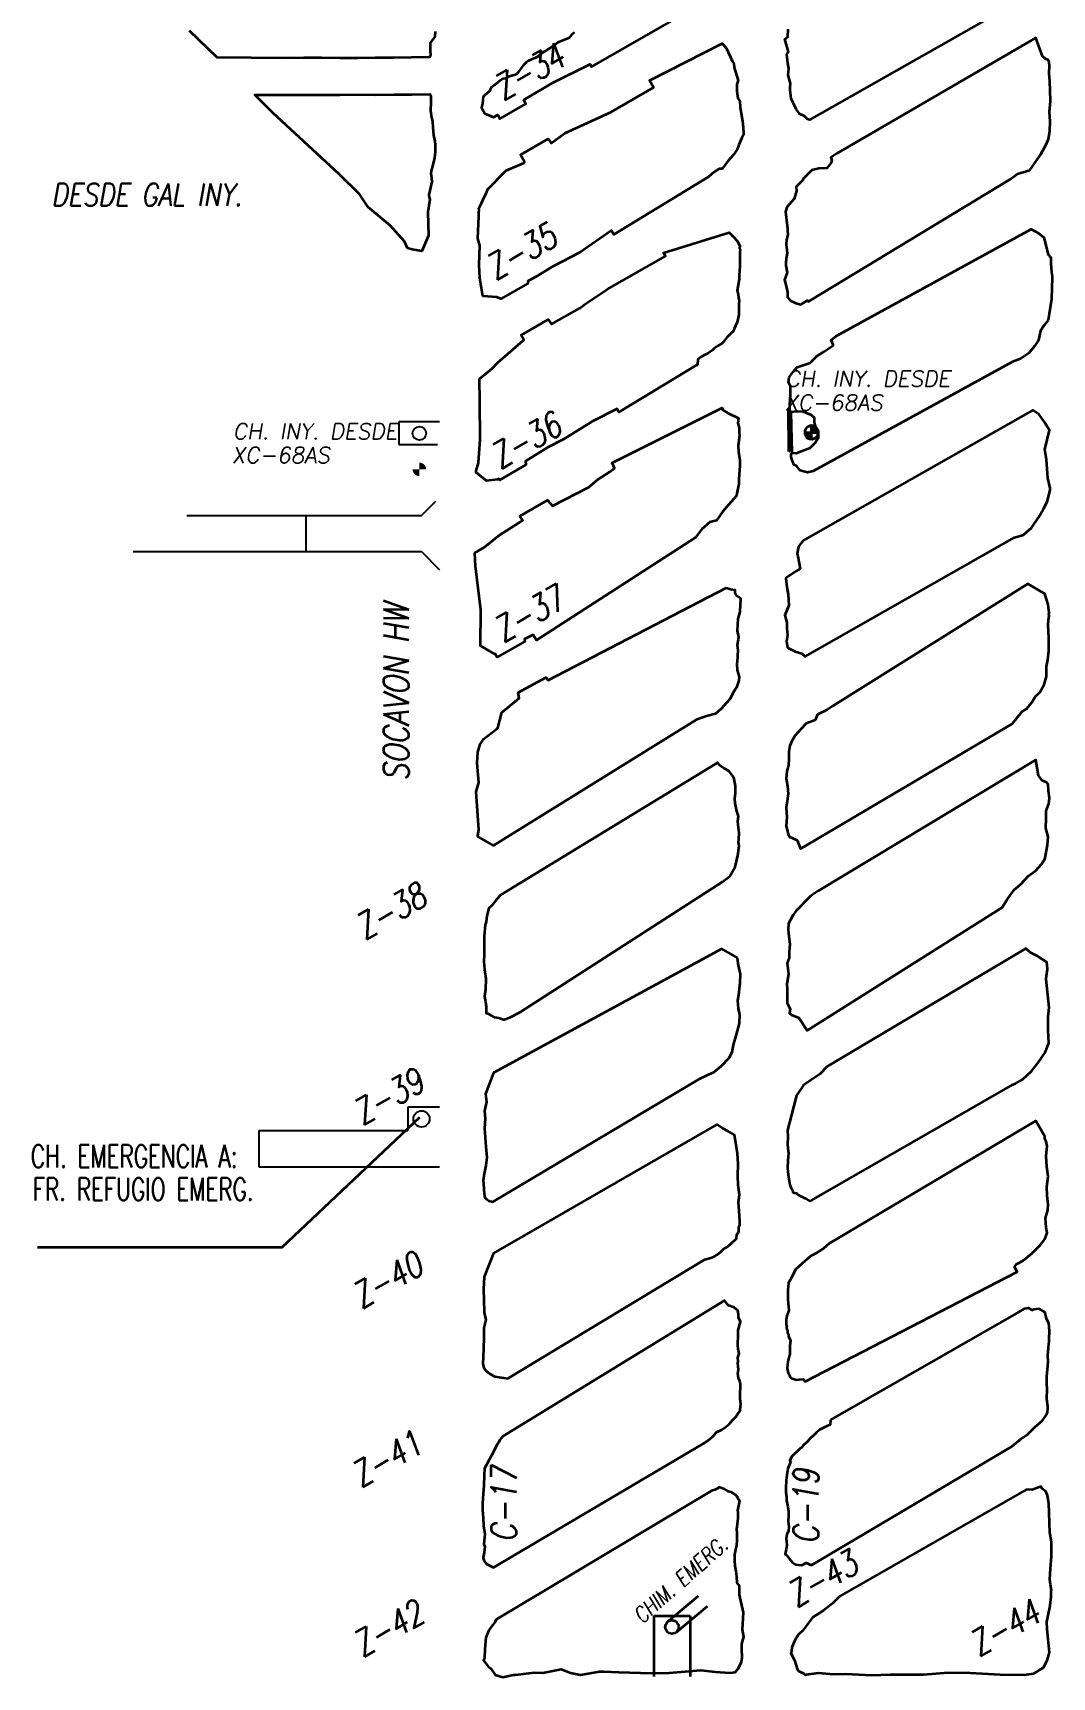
# Model space of a CAD drawing. Header units: millimetres. Extents: x -28 to 1943, y -5245 to 2752.
# Drawn here: x 351 to 463.8, y -802.5 to -620.3 of the extents above; entities that cross this region are included whole.
import ezdxf

# ---------------------------------------------------------------- set-up
doc = ezdxf.new("R2010")
doc.units = ezdxf.units.MM
doc.linetypes.add('CONTINUA', pattern=[0])
doc.linetypes.add('HIDDEN2', pattern=[0.1875, 0.125, -0.0625])
doc.styles.add('1-1250', font='romans.shx', dxfattribs={"width": 0.8, "height": 3.125})
doc.styles.add('ROMANS', font='romans.shx', dxfattribs={"width": 0.8})

msp = doc.modelspace()

# ---------------------------------------------------------------- hatches: boundary and pattern name
at = {"lineweight": 35}
for points in [[(436.436, -664.539), (436.454, -664.698), (436.505, -664.846), (436.705, -665.16), (436.95, -665.241), (437.004, -665.256), (437.187, -665.276), (437.187, -664.539)], [(437.92, -664.539), (437.92, -664.381), (437.72, -664.003), (437.477, -663.838), (437.187, -663.779), (437.187, -664.539)]]:
    msp.add_hatch(color=256, dxfattribs=at).paths.add_polyline_path(points)
h = msp.add_hatch(color=256, dxfattribs=at)
h.paths.add_polyline_path([(393.767, -667.878), (393.767, -668.628), (394.517, -668.628, 0.4142136)])
h.paths.add_polyline_path([(393.767, -668.628), (393.017, -668.628, 0.4142136), (393.767, -669.378)])

# ---------------------------------------------------------------- linework, layer by layer
for p, q in [((434.602, -661.838), (434.622, -666.66)), ((434.802, -661.884), (434.602, -661.838)), ((434.821, -666.543), (434.802, -661.884)), ((434.891, -662.292), (434.993, -666.787)), ((436.436, -664.539), (437.92, -664.539)), ((437.187, -665.276), (437.187, -663.779)), ((434.622, -666.66), (434.821, -666.543))]:
    msp.add_line(p, q, dxfattribs=at)
for p, q in [((396, -663.379), (391.496, -663.379)), ((391.496, -663.379), (391.496, -665.879)), ((391.496, -665.879), (395.759, -665.879)), ((394, -673.744), (395.6, -672.144)), ((381.2, -673.744), (394, -673.744)), ((381.2, -673.744), (381.2, -677.744)), ((381.2, -677.744), (394, -677.744)), ((394, -677.744), (396, -679.744)), ((396, -739.3), (392.497, -739.3)), ((392.497, -739.3), (392.497, -741.9)), ((392.497, -739.3), (392.497, -741.9)), ((375.996, -741.9), (375.996, -745.9)), ((375.996, -741.9), (377, -741.9)), ((377, -741.9), (392.492, -741.9)), ((375.996, -745.9), (377, -745.9)), ((377, -745.9), (395.996, -745.9)), ((377, -745.9), (396, -745.9))]:
    msp.add_line(p, q)
at = {"color": 3}
for p, q in [((368, -673.744), (381.2, -673.744)), ((362.068, -677.744), (381.2, -677.744))]:
    msp.add_line(p, q, dxfattribs=at)
at = {"color": 3, "linetype": 'CONTINUA', "lineweight": 35}
for p, q in [((421.256, -796.323), (424.688, -793.444)), ((419.738, -795.648), (423.738, -795.648)), ((419.738, -795.648), (419.738, -802.398)), ((422.22, -797.473), (425.659, -794.587)), ((423.738, -795.648), (423.738, -802.398))]:
    msp.add_line(p, q, dxfattribs=at)
at = {"lineweight": 35}
for points in [[(410.94, -620.221), (410.615, -620.49), (410.332, -620.832), (409.1, -621.318), (408.834, -621.544), (408.091, -622.026), (407.311, -622.52), (407.059, -622.726), (406.84, -622.923), (406.568, -623.077), (406.196, -623.226), (405.848, -623.357), (405.586, -623.53), (405.26, -623.895), (404.926, -624.31), (404.647, -624.743), (404.401, -624.918), (403.715, -625.102), (403.314, -625.325), (402.998, -625.373), (402.531, -625.683), (402.071, -626.064), (401.684, -626.349), (401.526, -626.721), (401.039, -627.133), (400.813, -627.353), (400.767, -628.077), (400.662, -628.534), (401.029, -629.212), (401.979, -629.62), (402.453, -629.345), (402.685, -629.79), (405.562, -628.114), (405.323, -627.678), (408.666, -625.736), (412.676, -623.734), (412.842, -624.022), (428.018, -615.26)], [(462.018, -615.63), (436.974, -629.916), (436.76, -629.817), (436.413, -629.482), (435.872, -629.234), (435.502, -628.708), (435.244, -628.174), (435.141, -627.964), (434.948, -627.558), (434.902, -627.188), (434.815, -626.614), (434.818, -626.322), (434.856, -625.863), (434.604, -624.94), (434.664, -624.196), (434.579, -623.628), (434.453, -622.618), (434.632, -622.36), (434.246, -620.964), (434.575, -620.686), (434.586, -619.848)], [(395.498, -620.127), (395.487, -620.684), (394.947, -621.355), (394.945, -621.394), (394.976, -622.2), (395.003, -622.774), (394.886, -622.963), (392.888, -623.003), (390.89, -623.013), (388.888, -623.038), (386.954, -623.048), (384.945, -623.054), (382.938, -623.042), (380.958, -623.038), (378.956, -623.049), (371.362, -623.008), (368.306, -620.029)], [(424.565, -657.02), (415.869, -662.274), (415.671, -661.93), (412.888, -663.309), (409.695, -665.306), (407.947, -666.189), (405.501, -667.736), (405.571, -668.113), (402.646, -669.812), (402.549, -669.68), (402.399, -669.744), (401.189, -669.896), (400.065, -668.963), (400.061, -668.796), (400.318, -667.891), (400.489, -665.29), (400.476, -661.118), (400.425, -658.591), (401.819, -657.47), (402.429, -656.837), (405.26, -654.352), (405.335, -654.286), (405.032, -653.769), (408.011, -652.037), (408.399, -652.553), (411.538, -650.753), (412.149, -650.301), (414.587, -648.678), (421.029, -645.018), (420.801, -644.623), (428.077, -642.4), (428.521, -642.829), (428.978, -643.333), (429.233, -643.895), (429.2, -644.17), (429.281, -644.267), (429.246, -644.557), (429.251, -645.031), (429.235, -645.602), (429.267, -646.162), (429.204, -646.587), (429.192, -647.165), (429.182, -647.551), (428.937, -648.798), (429.054, -649.214), (429.111, -649.635), (429.174, -649.962), (429.129, -650.3), (429.152, -651.512), (428.956, -652.331), (428.64, -653.066), (428.515, -653.359), (428.28, -653.549), (427.824, -654.004), (427.401, -654.54), (427.259, -654.665), (426.769, -654.974), (426.413, -655.221), (426.234, -655.409), (425.707, -655.789), (425.283, -655.98), (424.918, -656.205), (424.586, -656.469), (424.565, -657.02), (424.429, -657.159)], [(393.764, -740.452), (378.525, -754.853), (351.469, -754.853)]]:
    msp.add_lwpolyline(points, dxfattribs=at)
for points in [[(439.983, -633.636), (439.333, -634.088), (439.424, -634.416), (439.33, -634.692), (438.874, -635.256), (437.997, -635.304), (437.22, -635.483), (436.264, -636.449), (436.185, -636.61), (435.478, -637.333), (435.536, -637.75), (435.256, -638.649), (434.461, -639.567), (434.297, -640.109), (434.484, -641.627), (434.528, -641.966), (434.534, -642.208), (434.55, -642.598), (434.423, -643.217), (434.391, -643.657), (434.5, -644.672), (434.381, -645.257), (434.328, -645.757), (434.342, -646.05), (434.509, -646.826), (434.209, -647.626), (434.423, -648.483), (434.546, -648.98), (434.514, -649.56), (434.82, -649.924), (435.463, -650.198), (436.013, -650.352), (436.604, -649.98), (436.729, -649.918), (436.832, -650.029), (437.053, -649.91), (459.147, -636.499), (460.002, -635.875), (461.368, -635.493), (461.897, -634.748), (462.542, -633.761), (463.162, -632.642), (463.365, -632.173), (463.422, -632.04), (463.567, -631.123), (463.608, -630.084), (463.552, -629), (463.657, -627.813), (463.622, -626.638), (463.569, -625.637), (463.506, -624.74), (463.555, -623.913), (463.487, -623.509), (463.429, -623.284), (463.085, -623.14), (462.749, -622.836), (462.018, -620.826)], [(401.202, -637.986), (401.358, -637.576), (403.358, -635.502), (405.358, -634.656), (405.41, -634.537), (404.979, -633.773), (408.016, -631.992), (408.37, -632.483), (409.883, -631.393), (414.956, -629.032), (419.703, -626.317), (419.244, -625.522), (427.302, -621.423), (427.748, -621.923), (428.445, -623.417), (428.577, -623.663), (428.633, -624.11), (429.073, -625.525), (428.916, -625.942), (428.911, -626.715), (429.031, -627.482), (429.258, -627.82), (429.279, -628.508), (429.416, -629.209), (429.547, -630.049), (429.602, -630.737), (429.658, -631.393), (429.661, -631.457), (429.651, -631.554), (429.46, -631.884), (429.13, -632.681), (428.939, -633.195), (428.514, -633.827), (427.94, -634.48), (427.29, -635.32), (426.963, -635.343), (426.363, -635.699), (425.78, -636.233), (415.312, -642.596), (415.054, -642.149), (411.546, -644.599), (408.454, -646.189), (406.679, -647.299), (405.767, -647.778), (405.777, -648.041), (402.802, -649.726), (402.327, -649.543), (400.777, -649.447), (400.477, -647.447), (400.382, -645.958), (400.45, -643.81), (400.248, -643.03), (400.331, -640.557), (400.367, -640.079), (400.391, -639.934), (400.362, -639.727), (400.648, -639.126), (400.922, -638.469)], [(394.922, -638.73), (394.694, -640.115), (394.758, -642.698), (394.047, -644.467), (392.958, -644.267), (392.438, -644.11), (392.119, -643.398), (390.525, -641.623), (388.103, -639.57), (387.123, -638.14), (384.878, -635.931), (377.55, -629.115), (375.543, -627.125), (378.942, -627.126), (380.942, -627.128), (382.945, -627.135), (384.954, -627.129), (386.968, -627.109), (388.92, -627.114), (390.919, -627.086), (392.935, -627.079), (394.911, -627.04), (395.029, -627.231), (395.034, -627.86), (394.987, -628.961), (395.049, -629.028), (395.087, -629.499), (395.215, -630.097), (395.248, -630.748), (395.32, -631.584), (395.486, -632.301), (395.513, -632.63), (395.524, -633.45), (395.449, -634.118), (395.204, -635.034), (395.138, -635.306), (395.083, -635.538), (395.028, -635.88), (395.086, -636.047), (395.134, -636.72), (394.917, -637.716), (394.803, -638.2), (394.833, -638.476)], [(439.962, -653.824), (461.529, -642.002), (462.31, -642.462), (462.92, -642.952), (463.395, -644.808), (463.669, -645.112), (463.682, -645.201), (463.675, -645.832), (463.781, -646.783), (463.829, -647.217), (463.796, -648.684), (463.769, -649.595), (463.771, -649.769), (463.41, -652.102), (462.966, -652.633), (462.562, -653.272), (462.34, -654.312), (461.864, -654.983), (461.25, -655.742), (460.315, -656.388), (459.459, -656.713), (437.362, -668.836), (436.727, -668.966), (435.942, -668.755), (435.529, -668.232), (435.275, -668.174), (435.18, -667.99), (435.056, -667.603), (434.923, -667.28), (434.923, -667.198), (434.937, -666.95), (434.993, -666.787), (435.502, -666.843), (436.137, -666.563), (437.03, -666.244), (437.598, -665.707), (437.954, -665.084), (437.957, -664.473), (437.935, -664.295), (437.633, -663.84), (437.524, -663.416), (437.502, -662.935), (437.201, -662.613), (436.291, -662.272), (435.594, -662.2), (434.891, -662.292), (434.778, -662.056), (434.8, -661.825), (434.786, -661.526), (434.845, -660.29), (434.861, -659.404), (434.636, -658.958), (434.73, -658.424), (435.156, -657.834), (435.61, -657.317), (436.599, -656.958), (437.034, -656.822), (437.785, -656.077), (438.604, -655.586), (439.593, -654.888), (439.6, -654.841), (439.352, -654.321)], [(427.366, -661.788), (427.287, -662.01), (427.948, -662.403), (429.118, -662.937), (429.033, -663.526), (429.165, -664.035), (429.163, -664.547), (429.214, -664.896), (429.064, -666.001), (429.097, -666.698), (429.244, -667.622), (429.256, -668.25), (429.154, -669.664), (429.144, -670.24), (428.902, -671.304), (428.898, -671.552), (428.011, -672.573), (427.324, -673.348), (426.662, -674.289), (425.937, -674.491), (425.039, -675.266), (424.335, -676.187), (406.717, -687.558), (406.365, -686.949), (405.396, -687.444), (405.448, -687.691), (402.374, -689.433), (402.165, -689.064), (402.06, -689.074), (400.608, -688.234), (400.549, -688.198), (400.568, -684.191), (399.965, -679.369), (399.919, -677.895), (400.977, -677.246), (402.543, -675.984), (404.882, -674.484), (405.207, -674.295), (404.888, -673.81), (407.95, -672.028), (408.495, -672.654), (412.539, -670.598), (413.512, -669.74), (414.864, -668.893), (415.389, -668.506), (415.103, -667.912)], [(436.259, -676.525), (435.734, -677.192), (435.591, -677.94), (435.696, -678.453), (435.935, -679.654), (435.489, -679.909), (434.352, -680.695), (434.445, -681.665), (434.614, -682.484), (434.682, -683.719), (434.239, -684.769), (434.471, -685.585), (434.44, -686.251), (434.514, -687.008), (434.43, -687.652), (434.533, -688.383), (434.638, -688.453), (435.361, -688.812), (436.126, -689.049), (436.469, -689.378), (459.684, -676.165), (460.67, -675.866), (461.558, -675.106), (462.334, -673.968), (462.886, -672.998), (463.274, -672.208), (463.616, -670.938), (463.617, -670.706), (463.371, -669.586), (463.227, -667.526), (463.037, -666.439), (463.55, -664.278), (462.984, -663.404), (462.411, -662.535), (461.678, -662.074)], [(437.329, -665.264), (437.387, -665.25), (437.639, -665.125), (437.763, -665.006), (437.831, -664.909), (437.883, -664.802), (437.92, -664.676), (437.92, -664.381), (437.72, -664.003), (437.477, -663.838), (437.185, -663.778), (436.992, -663.804), (436.777, -663.899), (436.636, -664.018), (436.529, -664.165), (436.451, -664.373), (436.435, -664.528), (436.454, -664.698), (436.505, -664.846), (436.705, -665.16), (436.95, -665.241), (437.004, -665.256), (437.21, -665.278)], [(439.519, -694.85), (438.924, -695.283), (437.862, -695.795), (437.6, -696.423), (436.601, -696.806), (436.006, -697.4), (435.365, -698.107), (435.012, -698.73), (434.784, -699.259), (434.679, -699.927), (434.672, -700.695), (434.628, -701.394), (434.473, -702.084), (434.365, -702.866), (434.522, -703.714), (434.613, -704.583), (434.484, -705.384), (434.369, -706.101), (434.438, -707.149), (434.385, -708.136), (434.594, -709.035), (434.75, -709.329), (435.594, -709.719), (435.982, -710.662), (459.396, -696.814), (459.904, -696.241), (460.5, -695.474), (460.995, -695.151), (461.592, -694.447), (461.957, -693.827), (462.478, -693.314), (462.953, -692.471), (463.224, -691.564), (463.193, -690.465), (463.341, -689.725), (463.476, -688.725), (463.458, -688.331), (463.474, -687.292), (463.398, -685.895), (463.444, -685.351), (463.513, -684.816), (463.486, -684.719), (463.502, -684.531), (463.39, -683.589), (463.03, -682.438), (462.204, -681.935), (461.15, -681.327)], [(427.726, -681.753), (428.206, -681.889), (428.702, -681.995), (428.709, -682.338), (428.843, -682.56), (429.34, -682.906), (429.272, -683.824), (429.245, -684.233), (429.249, -684.431), (429.04, -685.202), (428.972, -686.521), (429.089, -687.216), (429.062, -687.464), (428.953, -688.061), (429.013, -688.689), (429.01, -689.221), (428.98, -689.488), (428.901, -690.23), (428.951, -690.875), (429.177, -691.635), (429.138, -692.031), (428.878, -692.783), (428.491, -693.445), (428.173, -694.054), (427.786, -694.512), (427.197, -695.157), (426.552, -695.734), (425.575, -695.987), (424.43, -696.372), (401.982, -710.292), (400.25, -709.292), (400.25, -709.203), (400.341, -708.569), (400.048, -704.342), (400.357, -703.316), (400.156, -701.189), (400.221, -699.967), (400.493, -699.063), (400.907, -698.486), (402.334, -697.369), (402.443, -697.281), (402.896, -695.569), (404.797, -693.975), (404.713, -693.363), (407.78, -691.673), (408.043, -691.989)], [(402.771, -715.754), (402.309, -716.281), (401.79, -716.943), (401.469, -717.266), (401.238, -718.106), (401.165, -718.764), (401.037, -719.085), (400.938, -720.357), (400.926, -722.355), (400.912, -723.144), (400.987, -724.028), (401.114, -725.04), (401.069, -726.272), (400.986, -727.029), (401.079, -727.64), (401.144, -728.129), (401.161, -728.868), (401.332, -728.934), (401.733, -729.139), (402.05, -729.341), (402.565, -729.409), (403.084, -729.587), (403.141, -729.596), (403.771, -729.382), (404.93, -728.77), (427.341, -714.334), (428.133, -713.694), (428.74, -712.662), (429.035, -711.403), (429.194, -710.354), (429.09, -709.981), (429.126, -709.621), (429.182, -708.901), (429.053, -708.009), (429.018, -707.613), (429.104, -707.052), (428.932, -706.505), (428.824, -705.967), (428.736, -705.604), (428.698, -705.065), (428.776, -704.511), (428.775, -703.688), (428.6, -702.76), (428.063, -702.086), (427.521, -701.768), (427.048, -701.457), (426.805, -701.117), (426.503, -701.282)], [(437.896, -715.383), (437.121, -715.872), (436.449, -716.54), (435.907, -717.141), (435.497, -717.54), (435.145, -718.002), (434.858, -718.529), (434.65, -718.931), (434.592, -719.643), (434.666, -720.344), (434.775, -721.281), (434.714, -722.073), (434.702, -722.758), (434.495, -723.345), (434.563, -723.968), (434.626, -724.555), (434.469, -725.647), (434.476, -726.216), (434.506, -727.055), (434.506, -727.792), (434.83, -728.387), (434.749, -728.891), (434.958, -729.07), (435.774, -729.4), (436.707, -730.805), (436.707, -730.805), (458.296, -717.163), (458.863, -716.288), (459.641, -715.233), (460.339, -714.631), (461.212, -713.682), (461.986, -713.097), (462.71, -712.337), (463.034, -711.791), (463.062, -711.678), (463.326, -710.281), (463.392, -709.331), (463.123, -708.381), (463.182, -707.307), (463.164, -706.474), (463.472, -705.696), (463.535, -705.054), (463.432, -704.248), (463.385, -703.521), (463.249, -703.312), (462.724, -703.106), (462.339, -702.544), (462.018, -700.826)], [(429.002, -722.742), (427.27, -721.742), (401.982, -735.488), (401.077, -737.826), (401.196, -738.722), (400.983, -739.72), (401.041, -740.559), (400.99, -741.695), (401.037, -742.605), (401.046, -742.664), (401.13, -743.704), (401.243, -744.891), (401.122, -745.75), (400.955, -746.692), (400.843, -747.408), (400.881, -747.722), (400.902, -748.418), (400.894, -748.448), (400.993, -749.174), (401.015, -749.296), (401.21, -749.484), (401.424, -749.635), (401.455, -749.667), (401.891, -749.789), (401.891, -749.789), (424.845, -736.115), (425.621, -735.745), (426.369, -735.435), (427.18, -734.745), (428.057, -733.827), (428.419, -733.223), (428.558, -732.394), (428.889, -731.238), (429.202, -730.026), (429.234, -729.085), (429.098, -728.355), (429.045, -727.473), (429.179, -726.622), (429.217, -726.1), (429.305, -725.55), (429.317, -724.532), (429.196, -724.074), (429.048, -723.377)], [(437.207, -749.618), (459.458, -736.818), (459.769, -736.686), (460.55, -736.252), (461.565, -735.312), (462.321, -734.3), (463.061, -733.232), (463.471, -732.209), (463.404, -730.742), (463.406, -729.302), (463.505, -728.272), (463.165, -725.132), (463.192, -724.747), (463.306, -723.993), (463.293, -723.58), (463.261, -723.247), (462.222, -722.575), (461.481, -722.196), (460.912, -721.73), (438.913, -734.799), (438.125, -735.642), (437.127, -736.302), (436.315, -736.848), (435.514, -738.001), (434.951, -740.297), (434.531, -741.85), (434.561, -742.58), (434.545, -743.395), (434.55, -743.845), (434.624, -744.407), (434.561, -745.203), (434.545, -746.018), (434.55, -746.468), (434.624, -747.03), (434.77, -747.898), (434.926, -748.295), (435.082, -748.505), (435.135, -748.709), (435.268, -748.785), (435.536, -748.844), (435.639, -748.942), (435.785, -749.061), (435.958, -749.149), (436.087, -749.204), (436.214, -749.286), (436.423, -749.375), (436.51, -749.39), (436.645, -749.443), (436.862, -749.596), (437.052, -749.68)], [(403.547, -769.348), (425.383, -756.176), (426.022, -756.011), (426.396, -755.848), (426.759, -755.669), (427.142, -755.344), (427.466, -755.011), (427.917, -754.72), (428.275, -754.408), (428.874, -753.869), (428.926, -753.389), (429.018, -753.289), (429.125, -753.025), (429.141, -752.624), (429.244, -752.336), (429.244, -751.927), (429.169, -750.781), (429.1, -749.83), (429.208, -749.001), (429.08, -747.954), (429.018, -746.91), (429.056, -745.565), (429.006, -744.434), (428.67, -742.376), (428.007, -741.982), (427.354, -741.662), (426.698, -741.202), (426.698, -741.202), (401.982, -755.488), (401.982, -755.488), (400.936, -758.094), (400.863, -759.482), (400.897, -760.661), (400.932, -762.035), (401.127, -762.882), (400.887, -763.755), (400.919, -764.885), (400.865, -765.953), (400.837, -767.009), (400.799, -767.719), (400.891, -768.222), (401.15, -768.509), (401.583, -768.865), (402.129, -769.14)], [(439.15, -754.403), (439.15, -754.403), (438.525, -754.968), (437.595, -755.568), (437.073, -755.818), (436.164, -756.605), (435.409, -757.282), (434.921, -758.293), (434.636, -758.775), (434.575, -759.59), (434.565, -760.594), (434.644, -761.441), (434.67, -761.824), (434.463, -762.424), (434.397, -762.89), (434.378, -763.34), (434.457, -763.663), (434.431, -763.684), (434.466, -763.949), (434.518, -764.046), (434.515, -764.335), (434.623, -764.499), (434.65, -764.657), (434.834, -765.062), (434.86, -765.202), (434.796, -765.746), (434.805, -766.664), (434.68, -767.04), (434.548, -767.499), (434.543, -767.832), (434.488, -768.222), (434.52, -768.414), (434.607, -768.767), (434.737, -769.009), (434.799, -769.177), (435.058, -769.355), (435.575, -769.504), (435.814, -769.457), (436.257, -769.436), (436.471, -769.705), (459.975, -757.553), (459.679, -756.986), (459.879, -756.678), (460.601, -756.331), (461.595, -755.526), (462.51, -754.575), (463.036, -753.926), (463.229, -753.348), (463.283, -753.242), (463.16, -752.629), (463.112, -751.608), (463.344, -750.703), (463.4, -750.043), (463.282, -749.103), (463.253, -748.115), (463.388, -746.997), (463.254, -745.896), (463.19, -744.676), (463.271, -743.628), (463.189, -743.096), (463.016, -742.817), (463.029, -742.543), (462.974, -742.482), (462.018, -740.826)], [(402.972, -775.788), (402.671, -776.162), (402.555, -776.417), (402.373, -776.657), (401.957, -777.476), (401.517, -778.318), (400.965, -779.323), (400.922, -780.087), (400.896, -781.23), (400.846, -782.133), (400.74, -783.189), (400.767, -783.92), (400.843, -784.817), (400.858, -785.705), (401.002, -786.605), (400.908, -787.725), (401.015, -787.979), (400.951, -788.627), (400.842, -789.213), (400.904, -789.513), (401.225, -789.933), (401.982, -790.292), (425.234, -776.554), (425.738, -776.25), (426.256, -775.802), (426.665, -775.312), (427.219, -775.043), (427.687, -774.715), (428.066, -774.407), (428.405, -774.023), (428.703, -773.726), (428.815, -773.606), (428.903, -773.491), (428.969, -773.378), (429.069, -773.218), (429.291, -772.942), (429.29, -772.749), (429.325, -772.513), (429.377, -772.191), (429.3, -771.666), (429.293, -770.998), (429.335, -770.321), (429.314, -769.961), (429.239, -769.672), (429.108, -769.312), (429.027, -768.815), (429.09, -768.368), (429.017, -767.669), (429.078, -767.473), (429.042, -767.041), (429.175, -766.586), (429.061, -766.074), (429.031, -765.664), (429.034, -765.236), (429.056, -764.938), (429.058, -764.56), (429.068, -764.013), (429.315, -763.072), (429.095, -762.613), (429.112, -762.239), (429.012, -761.844), (428.635, -761.491), (428.004, -761.258), (427.562, -760.717)], [(439.274, -773.93), (439.245, -774.485), (438.87, -774.64), (438.429, -774.873), (438.164, -775.012), (437.788, -775.325), (437.459, -775.634), (437.085, -775.986), (436.639, -776.455), (436.333, -776.729), (436.099, -776.981), (435.909, -777.172), (435.651, -777.434), (435.344, -777.692), (434.965, -778.052), (434.771, -778.471), (434.853, -778.546), (434.781, -778.808), (434.563, -779.331), (434.557, -779.356), (434.451, -780.024), (434.366, -780.68), (434.349, -781.495), (434.354, -781.945), (434.428, -782.507), (434.419, -782.891), (434.494, -783.219), (434.577, -783.593), (434.644, -784.106), (434.645, -784.583), (434.611, -785.163), (434.664, -785.793), (434.643, -786.244), (434.464, -786.637), (434.381, -787.093), (434.431, -787.461), (434.444, -787.849), (434.374, -788.264), (434.279, -788.813), (434.424, -788.935), (434.698, -789.293), (435.078, -789.756), (435.433, -789.956), (436.103, -790.044), (436.597, -789.779), (437.169, -790.053), (459.368, -776.915), (460.441, -776.027), (461.139, -775.548), (461.906, -774.757), (462.772, -774.01), (463.239, -773.319), (463.312, -773.077), (463.373, -772.709), (463.347, -772.48), (463.237, -771.658), (463.28, -770.469), (463.238, -770.001), (463.237, -769.154), (463.322, -768.355), (463.398, -767.508), (463.343, -766.764), (463.419, -765.978), (463.51, -765.215), (463.51, -765.01), (463.554, -764.079), (463.48, -763.249), (463.255, -762.841), (463.035, -762.011), (462.399, -761.635), (461.781, -761.705), (461.609, -761.78), (461.226, -761.583), (460.737, -761.631), (460.104, -762)], [(402.261, -796.055), (402.173, -796.338), (401.644, -796.998), (401.428, -797.315), (401.122, -798.071), (401.011, -799.355), (400.986, -800.333), (400.878, -800.613), (401.426, -801.314), (401.673, -801.497), (402.163, -802.214), (403, -802.452), (404.165, -802.206), (404.427, -802.199), (406.467, -801.935), (407.423, -801.965), (409.473, -801.567), (410.517, -801.968), (411.608, -802.209), (413.708, -801.83), (414.2, -801.845), (415.845, -801.906), (419.436, -802.003), (421.43, -801.985), (423.212, -801.831), (424.939, -801.667), (426.548, -801.875), (428.13, -801.975), (428.73, -801.91), (429.071, -801.527), (429.418, -800.772), (429.494, -800.275), (429.486, -799.37), (429.47, -798.769), (429.686, -797.988), (429.548, -797.193), (429.641, -795.303), (429.204, -793.321), (429.204, -792.33), (428.973, -792.047), (428.917, -791.314), (428.852, -790.709), (428.751, -790.163), (428.695, -789.544), (428.709, -788.848), (428.801, -788.298), (428.93, -787.856), (428.945, -787.268), (428.973, -786.541), (428.928, -786.019), (428.975, -785.522), (429.063, -784.841), (429.077, -784.22), (429.011, -783.974), (429.139, -783.472), (429.244, -782.903), (429.041, -782.651), (429.06, -782.591), (428.774, -782.267), (428.363, -782.005), (427.893, -781.866), (427.542, -781.616), (426.923, -781.388), (426.833, -781.526), (426.464, -781.69), (426.105, -781.824)], [(460.994, -781.666), (440.324, -793.476), (439.502, -794.286), (438.503, -795.058), (437.303, -795.858), (436.673, -796.683), (436.229, -797.271), (435.72, -797.777), (435.3, -798.462), (435.011, -799.17), (434.92, -799.781), (434.914, -799.817), (435.302, -800.581), (435.65, -801.657), (435.782, -801.802), (436.321, -802.043), (436.533, -802.206), (436.651, -802.18), (437.95, -801.972), (439.638, -802.134), (440.978, -802.072), (443.878, -802.245), (445.88, -802.179), (449.583, -802.169), (452.326, -801.952), (454.762, -801.967), (458.067, -802.167), (460.736, -802.186), (461.803, -802.044), (462.867, -801.384), (463.291, -800.616), (463.541, -799.728), (463.299, -797.127), (463.232, -796.325), (463.591, -794.742), (463.711, -793.584), (463.731, -792.861), (463.751, -792.818), (463.66, -792.186), (463.586, -791.63), (463.657, -790.414), (463.753, -789.102), (463.759, -787.544), (463.577, -786.39), (463.526, -785.414), (463.496, -784.188), (463.455, -783.26), (463.329, -782.341), (463.152, -781.877), (462.705, -781.54), (462.618, -781.346), (461.801, -781.627), (461.615, -781.696)]]:
    msp.add_lwpolyline(points, close=True, dxfattribs=at)
at = {"color": 3, "linetype": 'Continuous'}
msp.add_circle((393.767, -664.629), 0.75, dxfattribs=at)
msp.add_circle((394.001, -740.6), 0.9)
at = {"color": 3, "linetype": 'CONTINUA', "lineweight": 35}
msp.add_circle((421.738, -796.898), 0.75, dxfattribs=at)

# ---------------------------------------------------------------- texts
at = {"linetype": 'Continuous', "lineweight": 35, "ltscale": 0.5, "style": 'ROMANS', "oblique": 10, "width": 0.8}
for s, height, rotation, p in [('Z-34', 2.8, 30, (403.034, -627.854)), ('Z-35', 2.8, 30, (402.155, -647.773)), ('Z-36', 2.8, 30, (402.671, -668.701)), ('Z-37', 2.8, 30, (403.006, -687.926)), ('SOCAVON HW', 2.8, 90, (392.587, -703.155)), ('Z-38', 2.8, 30, (387.698, -720.859)), ('Z-39', 2.8, 30, (387.451, -741.409)), ('Z-40', 2.8, 30, (387.327, -761.737)), ('Z-41', 2.8, 30, (387.249, -781.555)), ('C-17', 2.8, 90, (404.51, -787.482)), ('C-19', 2.8, 90, (437.966, -787.694)), ('CHIM. EMERG.', 1.75, 41.66016, (418.436, -796.632)), ('Z-43', 2.8, 30, (435.496, -794.832)), ('Z-42', 2.8, 30, (387.431, -800.342)), ('Z-44', 2.8, 30, (455.699, -800.277))]:
    msp.add_text(s, height=height, rotation=rotation, dxfattribs=at).set_placement(p)
msp.add_text('DESDE GAL INY.', height=2.5, dxfattribs=at).set_placement((353.034, -639.443))
at = {"linetype": 'Continuous', "lineweight": 35, "ltscale": 0.5, "style": 'ROMANS', "oblique": 10}
for s, p in [('CH. INY. DESDE', (434.339, -659.464)), ('XC-68AS', (434.205, -662.105)), ('CH. INY. DESDE', (373.12, -665.287)), ('XC-68AS', (372.985, -667.927))]:
    msp.add_text(s, height=1.75, dxfattribs=at).set_placement(p)
at = {"linetype": 'HIDDEN2', "lineweight": 35, "style": '1-1250', "width": 0.7}
for s, p in [('CH. EMERGENCIA A:', (350.745, -745.988)), ('FR. REFUGIO EMERG.', (350.961, -749.64))]:
    msp.add_text(s, height=2.5, dxfattribs=at).set_placement(p)

doc.saveas('drawing.dxf')
